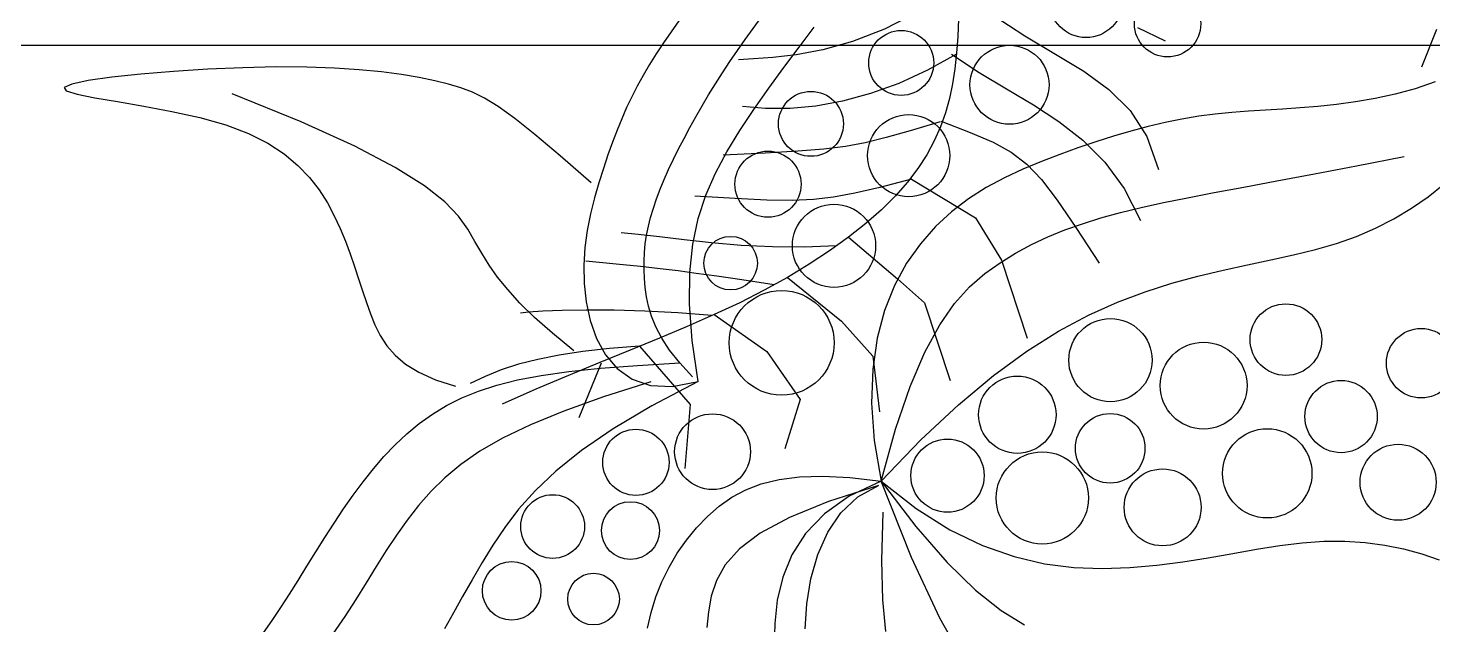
# Model space of a CAD drawing. Header units: millimetres. Extents: x -1030105 to 906887, y -616134 to 1220667.
# Drawn here: x -65617 to -64531, y 523046 to 523508 of the extents above; entities that cross this region are included whole.
import ezdxf
from ezdxf.enums import TextEntityAlignment as Align

# ---------------------------------------------------------------- set-up
doc = ezdxf.new("R2010")
doc.units = ezdxf.units.MM
doc.header["$MEASUREMENT"] = 0
for name, pattern in [('CENTER', [2, 1.25, -0.25, 0.25, -0.25]), ('DASH', [0.35, 0.25, -0.1]), ('DASHED', [0.75, 0.5, -0.25])]:
    doc.linetypes.add(name, pattern=pattern)
doc.layers.add('A-Furniture', color=143, linetype='Continuous')
doc.layers.add('A-Tree', color=98, linetype='Continuous')
doc.layers.add('A-Wall', color=6, linetype='Continuous', lineweight=9)
doc.styles.add('Arial_Bold', font='arialbd.ttf')

# ---------------------------------------------------------------- blocks, each defined once
blk = doc.blocks.new('FUR')
at = {"layer": 'A-Furniture', "color": 8, "linetype": 'DASH', "lineweight": 9, "ltscale": 1000, "const_width": 50}
blk.add_lwpolyline([(-33574.1, 38198), (0, 38211.9), (0, 0), (-7049.1, 0, -0.301139), (-23981.7, -18888.1), (-49064.4, -18888.1, -0.06125), (-52473.9, -15923.1), (-52473.9, -15923.1, -0.127608), (-56769, -7888.2), (-57047.1, -6235.4, -0.192422), (-53256, 9916.9), (-55726.5, 11649.1, -0.09221), (-52805.8, 17542.9, -0.095793), (-54512, 23938, -0.107717), (-53958, 28268.7, -0.228584), (-47025.8, 33492.2, 0.204549), (-42688.6, 36230.6, 0.131171), (-42047.5, 38025.4, -0.30354), (-39524.7, 41042.6, -0.327343)], format="xyb", close=True, dxfattribs=at)
at = {"layer": 'A-Furniture', "color": 8, "linetype": 'DASH', "ltscale": 50}
blk.add_open_spline([(-56447, -6097), (-55194.8, -4879.4), (-50278.9, -2284.6), (-42421.5, -5454.8), (-32732.5, -11254), (-23302, -9202), (-18024, -504.5), (-16595.5, 8921.5), (-19600.3, 15918.3), (-21321.2, 18705.6), (-21789.7, 19345)], degree=3, knots=[32574.726206, 32574.726206, 32574.726206, 32574.726206, 37697.741245, 48060.131859, 55585.251958, 69452.989742, 76151.422264, 84447.837047, 94470.773244, 98031.734889, 98031.734889, 98031.734889, 98031.734889], dxfattribs=at)
blk = doc.blocks.new('CAY8')
at = {"color": 0, "linetype": 'ByBlock'}
for p, q in [((-261.09, 206.39), (-245.35, 194.04)), ((-236.5, 198.3), (-236.12, 187.94)), ((-236.12, 187.94), (-236.37, 177.72)), ((-183.26, 178.74), (-187.04, 187.97)), ((-236.37, 177.72), (-237.13, 167.71)), ((-207.95, 149.37), (-205.62, 173.13)), ((-180.13, 169.26), (-183.26, 178.74)), ((-237.13, 167.71), (-238.31, 157.98)), ((-177.65, 159.53), (-180.13, 169.26)), ((-175.83, 149.55), (-177.65, 159.53)), ((-238.31, 157.98), (-239.79, 148.59)), ((-239.79, 148.59), (-241.49, 139.57)), ((-210.11, 128.31), (-207.95, 149.37)), ((-174.65, 139.32), (-175.83, 149.55)), ((-241.49, 139.57), (-243.31, 130.89)), ((-174.12, 128.84), (-174.65, 139.32)), ((-15.47, 125.23), (-10.23, 132.6)), ((-243.31, 130.89), (-245.22, 122.47)), ((-212.09, 109.65), (-210.11, 128.31)), ((-174.22, 118.11), (-174.12, 128.84)), ((-20.36, 117.37), (-15.47, 125.23)), ((-245.22, 122.47), (-247.14, 114.24)), ((-174.79, 107.07), (-174.22, 118.11)), ((-247.14, 114.24), (-249, 106.14)), ((-24.86, 109.02), (-20.36, 117.37)), ((-249, 106.14), (-250.76, 98.09)), ((-213.87, 93.1), (-212.09, 109.65)), ((-175.66, 95.68), (-174.79, 107.07)), ((-28.89, 100.15), (-24.86, 109.02)), ((-250.76, 98.09), (-252.33, 90.03)), ((-32.39, 90.76), (-28.89, 100.15)), ((-252.33, 90.03), (-253.68, 81.89)), ((-215.43, 78.34), (-213.87, 93.1)), ((-176.66, 83.89), (-175.66, 95.68)), ((-35.31, 80.83), (-32.39, 90.76)), ((-177.61, 71.66), (-176.66, 83.89)), ((-304.3, 65.52), (-294.06, 76.69)), ((-253.68, 81.89), (-254.73, 73.61)), ((-216.77, 65.09), (-215.43, 78.34)), ((-37.62, 70.35), (-35.31, 80.83)), ((-254.73, 73.61), (-255.5, 65.18)), ((-178.33, 58.92), (-177.61, 71.66)), ((-39.45, 59.38), (-37.62, 70.35)), ((-255.5, 65.18), (-256.01, 56.58)), ((-217.87, 53.03), (-216.77, 65.09)), ((-256.01, 56.58), (-256.28, 47.81)), ((-178.65, 45.63), (-178.33, 58.92)), ((-40.98, 47.95), (-39.45, 59.38)), ((-279.09, 43.29), (-266.13, 50.3)), ((-266.13, 50.3), (-251.48, 54.51)), ((-251.48, 54.51), (-234.29, 55.34)), ((-218.7, 41.88), (-217.87, 53.03)), ((-291.2, 34.05), (-279.09, 43.29)), ((-256.28, 47.81), (-256.32, 38.87)), ((-219.26, 31.36), (-218.7, 41.88)), ((-178.4, 31.74), (-178.65, 45.63)), ((-42.38, 36.11), (-40.98, 47.95)), ((-256.32, 38.87), (-256.15, 29.75)), ((-245.34, 31.13), (-230.13, 36.54)), ((-230.13, 36.54), (-212.62, 39.72)), ((-43.84, 23.9), (-42.38, 36.11)), ((-303.32, 23.16), (-291.2, 34.05)), ((-258.79, 23.89), (-245.34, 31.13)), ((-256.15, 29.75), (-255.8, 20.44)), ((-219.51, 21.36), (-219.26, 31.36)), ((-177.37, 17.18), (-178.4, 31.74)), ((-316.31, 11.2), (-303.32, 23.16)), ((-270.99, 15.2), (-258.79, 23.89)), ((-219.41, 11.78), (-219.51, 21.36)), ((-45.52, 11.39), (-43.84, 23.9)), ((-282.49, 5.48), (-270.99, 15.2)), ((-255.8, 20.44), (-255.28, 10.93)), ((-218.54, 8.22), (-198.28, 14.18)), ((-175.33, 1.76), (-177.37, 17.18)), ((-331, -1.25), (-316.31, 11.2)), ((-255.28, 10.93), (-254.58, 1.24)), ((-234.11, 3.3), (-218.54, 8.22)), ((-218.94, 2.56), (-219.41, 11.78)), ((-47.6, -1.4), (-45.52, 11.39)), ((-293.8, -4.89), (-282.49, 5.48)), ((-254.58, 1.24), (-253.58, -8.6)), ((-246.04, -1.23), (-234.11, 3.3)), ((-218.05, -6.4), (-218.94, 2.56)), ((-171.98, -14.7), (-175.33, 1.76)), ((-305.47, -15.51), (-293.8, -4.89)), ((-263.17, -11.67), (-255.37, -6.01)), ((-255.37, -6.01), (-246.04, -1.23)), ((-216.72, -15.18), (-218.05, -6.4)), ((-50.26, -14.41), (-47.6, -1.4)), ((-270.47, -18.87), (-263.17, -11.67)), ((-253.58, -8.6), (-252.12, -18.53)), ((-333.74, -17.73), (-325.47, -20.54)), ((-325.47, -20.54), (-317.81, -23.41)), ((-318.01, -25.97), (-305.47, -15.51)), ((-278.32, -28.22), (-270.47, -18.87)), ((-252.12, -18.53), (-250.07, -28.48)), ((-214.9, -23.87), (-216.72, -15.18)), ((-167.07, -32.4), (-171.98, -14.7)), ((-53.69, -27.6), (-50.26, -14.41)), ((-317.81, -23.41), (-310.65, -26.43)), ((-317.24, -23.7), (-313.76, -39.62)), ((-310.65, -26.43), (-303.88, -29.67)), ((-212.57, -32.55), (-214.9, -23.87)), ((-58.2, -40.89), (-53.69, -27.6)), ((-303.88, -29.67), (-297.38, -33.21)), ((-297.38, -33.21), (-291.15, -37.13)), ((-287.77, -40.39), (-278.32, -28.22)), ((-250.07, -28.48), (-247.27, -38.42)), ((-237.25, -37.75), (-213.6, -31.58)), ((-213.6, -31.58), (-173.19, -30.53)), ((-209.59, -41.32), (-212.57, -32.55)), ((-160.31, -51.56), (-167.07, -32.4)), ((-342.69, -35.37), (-339.24, -54.03)), ((-313.76, -39.62), (-311.65, -55.04)), ((-291.15, -37.13), (-285.17, -41.49)), ((-287.59, -40.95), (-287.61, -56.38)), ((-285.17, -41.49), (-279.44, -46.37)), ((-264.54, -62.65), (-237.25, -37.75)), ((-247.27, -38.42), (-243.56, -48.27)), ((-205.51, -50.35), (-209.59, -41.32)), ((-64.12, -54.24), (-58.2, -40.89)), ((-279.44, -46.37), (-273.96, -51.85)), ((-243.56, -48.27), (-238.81, -57.98)), ((-339.24, -54.03), (-337.9, -70.98)), ((-311.65, -55.04), (-310.82, -69.86)), ((-273.96, -51.85), (-268.71, -57.98)), ((-199.75, -59.8), (-205.51, -50.35)), ((-151.43, -72.35), (-160.31, -51.56)), ((-71.77, -67.59), (-64.12, -54.24)), ((-287.61, -56.38), (-287.81, -68.71)), ((-268.71, -57.98), (-263.7, -64.84)), ((-238.81, -57.98), (-232.85, -67.5)), ((-191.76, -69.85), (-199.75, -59.8)), ((-287.81, -68.71), (-288.35, -79.21)), ((-264.54, -62.65), (-265.19, -78.6)), ((-263.7, -64.84), (-258.92, -72.51)), ((-232.85, -67.5), (-225.55, -76.75)), ((-81.47, -80.86), (-71.77, -67.59)), ((-337.9, -70.98), (-338.18, -86.14)), ((-310.82, -69.86), (-311.18, -84)), ((-258.92, -72.51), (-254.38, -81.03)), ((-219.43, -83.31), (-204.38, -73.89)), ((-204.38, -73.89), (-163.97, -72.84)), ((-180.97, -80.69), (-191.76, -69.85)), ((-140.15, -94.99), (-151.43, -72.35)), ((-48.17, -81.26), (-38.03, -72.32)), ((-288.35, -79.21), (-289.43, -89.12)), ((-265.19, -78.6), (-265.94, -91.29)), ((-254.38, -81.03), (-250.07, -90.37)), ((-225.55, -76.75), (-216.77, -85.57)), ((-166.83, -92.49), (-180.97, -80.69)), ((-93.57, -94.01), (-81.47, -80.86)), ((-61.44, -90.46), (-48.17, -81.26)), ((-342.85, -96.9), (-350.12, -87.07)), ((-338.18, -86.14), (-339.58, -99.44)), ((-311.18, -84), (-312.65, -97.37)), ((-289.43, -89.12), (-291.21, -99.71)), ((-246.03, -100.5), (-219.43, -83.31)), ((-216.77, -85.57), (-206.4, -93.79)), ((-265.94, -91.29), (-267.04, -101.92)), ((-250.07, -90.37), (-246.03, -100.5)), ((-206.4, -93.79), (-194.3, -101.23)), ((-148.76, -105.42), (-166.83, -92.49)), ((-126.22, -119.67), (-140.15, -94.99)), ((-108.37, -106.96), (-93.57, -94.01)), ((-78.45, -99.92), (-61.44, -90.46)), ((-335.38, -106.97), (-342.85, -96.9)), ((-339.58, -99.44), (-341.6, -110.78)), ((-312.65, -97.37), (-315.14, -109.88)), ((-291.21, -99.71), (-293.87, -112.23)), ((-267.04, -101.92), (-268.77, -111.73)), ((-246.03, -100.5), (-242.28, -111.35)), ((-194.3, -101.23), (-180.35, -107.72)), ((-99.84, -109.65), (-78.45, -99.92)), ((-358.13, -115.96), (-362.15, -110.64)), ((-327.71, -117.08), (-335.38, -106.97)), ((-315.14, -109.88), (-318.57, -121.46)), ((-243.67, -107.32), (-247.54, -122.68)), ((-207.41, -115.66), (-186.46, -105.83)), ((-186.46, -105.83), (-159.25, -110.58)), ((-180.35, -107.72), (-164.44, -113.07)), ((-126.22, -119.67), (-148.76, -105.42)), ((-126.22, -119.67), (-108.37, -106.96)), ((-126.22, -119.67), (-99.84, -109.65)), ((-27.6, -105.52), (-53.28, -111.28)), ((-354.06, -121.26), (-358.13, -115.96)), ((-341.6, -110.78), (-343.74, -120.09)), ((-319.86, -127.05), (-327.71, -117.08)), ((-293.87, -112.23), (-297.59, -127.93)), ((-268.77, -111.73), (-271.38, -121.94)), ((-242.28, -111.35), (-238.83, -122.88)), ((-235.71, -135.05), (-207.41, -115.66)), ((-164.44, -113.07), (-146.44, -117.11)), ((-146.44, -117.11), (-126.22, -119.67)), ((-85.8, -116.06), (-126.22, -119.67)), ((-53.28, -111.28), (-85.8, -116.06)), ((-349.95, -126.5), (-354.06, -121.26)), ((-343.74, -120.09), (-345.5, -127.3)), ((-318.57, -121.46), (-322.84, -132.02)), ((-271.38, -121.94), (-275.16, -133.79)), ((-247.54, -122.68), (-252.21, -137.74)), ((-238.83, -122.88), (-235.71, -135.05)), ((-132.32, -133.85), (-126.22, -119.67)), ((-126.22, -119.67), (-123.57, -136.79)), ((-124.5, -121.56), (-124.05, -147.43)), ((-122.14, -132.91), (-124.5, -121.56)), ((-111.34, -123.13), (-88.74, -130.72)), ((-345.78, -131.64), (-349.95, -126.5)), ((-311.81, -136.68), (-319.86, -127.05)), ((-297.59, -127.93), (-302.53, -148.07)), ((-88.74, -130.72), (-70, -135.82)), ((-341.57, -136.67), (-345.78, -131.64)), ((-337.32, -141.58), (-341.57, -136.67)), ((-303.58, -145.78), (-311.81, -136.68)), ((-275.16, -133.79), (-280.35, -148.49)), ((-252.21, -137.74), (-257.39, -152.24)), ((-235.71, -135.05), (-232.94, -147.8)), ((-136.82, -146.42), (-132.32, -133.85)), ((-123.57, -136.79), (-118.77, -151.05)), ((-117.03, -143.08), (-122.14, -132.91)), ((-70, -135.82), (-54.64, -138.78)), ((-333.06, -146.37), (-337.32, -141.58)), ((-234.12, -142.37), (-240.93, -156.82)), ((-109.65, -152.07), (-117.03, -143.08)), ((-372.31, -149.92), (-368.22, -155.19)), ((-328.79, -151.02), (-333.06, -146.37)), ((-324.52, -155.54), (-328.79, -151.02)), ((-295.1, -154.2), (-303.58, -145.78)), ((-280.35, -148.49), (-287.24, -167.27)), ((-257.39, -152.24), (-262.76, -165.9)), ((-232.94, -147.8), (-230.53, -161.1)), ((-203.62, -155.2), (-176.32, -146.33)), ((-176.32, -146.33), (-155.08, -160.58)), ((-139.84, -157.59), (-136.82, -146.42)), ((-124.05, -147.43), (-122.05, -168.01)), ((-118.77, -151.05), (-112.15, -162.75)), ((-100.48, -159.89), (-109.65, -152.07)), ((-368.22, -155.19), (-364.09, -160.31)), ((-320.27, -159.91), (-324.52, -155.54)), ((-286.07, -161.88), (-295.1, -154.2)), ((-240.93, -156.82), (-246.25, -168.19)), ((-228.49, -174.89), (-203.62, -155.2)), ((-141.51, -167.56), (-139.84, -157.59)), ((-364.09, -160.31), (-359.93, -165.25)), ((-359.93, -165.25), (-355.75, -169.98)), ((-316.04, -164.13), (-320.27, -159.91)), ((-311.84, -168.19), (-316.04, -164.13)), ((-276.1, -168.81), (-286.07, -161.88)), ((-262.76, -165.9), (-268.04, -178.49)), ((-230.53, -161.1), (-228.49, -174.89)), ((-112.15, -162.75), (-104.03, -172.19)), ((-90.03, -166.55), (-100.48, -159.89)), ((-355.75, -169.98), (-351.55, -174.5)), ((-307.68, -172.08), (-311.84, -168.19)), ((-303.55, -175.78), (-307.68, -172.08)), ((-264.82, -174.98), (-276.1, -168.81)), ((-246.25, -168.19), (-250.54, -177.48)), ((-141.96, -176.54), (-141.51, -167.56)), ((-122.05, -168.01), (-118.71, -184.01)), ((-104.03, -172.19), (-94.76, -179.68)), ((-78.79, -172.04), (-90.03, -166.55)), ((-67.23, -176.37), (-78.79, -172.04)), ((-351.55, -174.5), (-347.33, -178.79)), ((-347.33, -178.79), (-343.05, -182.89)), ((-299.46, -179.29), (-303.55, -175.78)), ((-295.4, -182.59), (-299.46, -179.29)), ((-268.04, -178.49), (-272.92, -189.72)), ((-251.87, -180.39), (-264.82, -174.98)), ((-250.54, -177.48), (-254.24, -185.69)), ((-228.36, -175.91), (-234.48, -191.7)), ((-228.49, -174.89), (-226.72, -189.2)), ((-141.32, -184.72), (-141.96, -176.54)), ((-94.76, -179.68), (-84.67, -185.51)), ((-343.05, -182.89), (-338.67, -186.86)), ((-338.67, -186.86), (-334.12, -190.74)), ((-291.38, -185.66), (-295.4, -182.59)), ((-287.39, -188.5), (-291.38, -185.66)), ((-254.24, -185.69), (-257.78, -193.83)), ((-236.87, -185), (-251.87, -180.39)), ((-219.44, -188.82), (-236.87, -185)), ((-139.72, -192.33), (-141.32, -184.72)), ((-118.71, -184.01), (-114.23, -196.11)), ((-84.67, -185.51), (-74.08, -189.99)), ((-334.12, -190.74), (-329.35, -194.59)), ((-283.44, -191.09), (-287.39, -188.5)), ((-279.52, -193.41), (-283.44, -191.09)), ((-275.61, -195.49), (-279.52, -193.41)), ((-272.92, -189.72), (-277.1, -199.34)), ((-234.48, -191.7), (-239.93, -207.02)), ((-226.72, -189.2), (-225.14, -204.06)), ((-199.22, -191.82), (-219.44, -188.82)), ((-200.5, -204.77), (-199.22, -191.82)), ((-199.22, -191.82), (-194.2, -217.26)), ((-137.29, -199.55), (-139.72, -192.33)), ((-74.08, -189.99), (-63.34, -193.42)), ((-329.35, -194.59), (-324.32, -198.45)), ((-324.32, -198.45), (-318.97, -202.38)), ((-277.1, -199.34), (-280.29, -207.09)), ((-271.69, -197.34), (-275.61, -195.49)), ((-267.73, -198.96), (-271.69, -197.34)), ((-263.71, -200.38), (-267.73, -198.96)), ((-259.6, -201.6), (-263.71, -200.38)), ((-257.78, -193.83), (-261.61, -202.9)), ((-224.12, -214.49), (-189.42, -198.92)), ((-210.53, -197.95), (-218.08, -200.92)), ((-215.39, -218.27), (-210.53, -197.95)), ((-202.14, -193.89), (-210.53, -197.95)), ((-189.42, -198.92), (-159.99, -210.5)), ((-134.14, -206.56), (-137.29, -199.55)), ((-114.23, -196.11), (-108.81, -205.01)), ((-318.97, -202.38), (-313.25, -206.43)), ((-313.25, -206.43), (-307.12, -210.62)), ((-261.61, -202.9), (-266.18, -213.89)), ((-255.38, -202.65), (-259.6, -201.6)), ((-251.03, -203.54), (-255.38, -202.65)), ((-246.51, -204.25), (-251.03, -203.54)), ((-241.73, -204.68), (-246.51, -204.25)), ((-239.93, -207.02), (-244.69, -221.44)), ((-236.6, -204.69), (-241.73, -204.68)), ((-231.01, -204.16), (-236.6, -204.69)), ((-224.87, -202.94), (-231.01, -204.16)), ((-225.14, -204.06), (-223.62, -219.5)), ((-218.08, -200.92), (-224.87, -202.94)), ((-204.11, -214.98), (-200.5, -204.77)), ((-130.34, -213.35), (-134.14, -206.56)), ((-108.81, -205.01), (-102.66, -211.43)), ((-308.13, -214.23), (-325.34, -225.1)), ((-307.12, -210.62), (-300.56, -214.84)), ((-266.18, -213.89), (-271.93, -227.82)), ((-224.12, -214.49), (-227.24, -229.03)), ((-205.62, -214.23), (-205.26, -238.68)), ((-125.95, -219.86), (-130.34, -213.35)), ((-102.66, -211.43), (-95.98, -216.04)), ((-300.56, -214.84), (-293.6, -218.96)), ((-293.6, -218.96), (-286.22, -222.86)), ((-244.69, -221.44), (-248.7, -234.57)), ((-223.62, -219.5), (-222.08, -235.55)), ((-219.26, -236.02), (-215.39, -218.27)), ((-209.63, -222.71), (-204.11, -214.98)), ((-194.2, -217.26), (-188.78, -238.71)), ((-121, -226.06), (-125.95, -219.86)), ((-95.98, -216.04), (-88.97, -219.56)), ((-88.97, -219.56), (-81.8, -222.57)), ((-325.34, -225.1), (-338.91, -233.97)), ((-286.22, -222.86), (-278.42, -226.38)), ((-278.42, -226.38), (-270.22, -229.41)), ((-224.92, -231.8), (-216.7, -228.23)), ((-216.7, -228.23), (-209.63, -222.71)), ((-115.55, -231.9), (-121, -226.06)), ((-338.91, -233.97), (-349.38, -241.24)), ((-270.22, -229.41), (-261.62, -231.81)), ((-261.62, -231.81), (-252.61, -233.43)), ((-252.61, -233.43), (-243.26, -234.14)), ((-248.7, -234.57), (-251.92, -246)), ((-243.26, -234.14), (-233.9, -233.68)), ((-233.9, -233.68), (-224.92, -231.8)), ((-227.24, -229.03), (-229.61, -242.08)), ((-221.46, -235), (-198.9, -253.35)), ((-109.66, -237.33), (-115.55, -231.9)), ((-349.38, -241.24), (-357.32, -247.31)), ((-229.61, -242.08), (-231.29, -253.82)), ((-222.2, -251.51), (-219.26, -236.02)), ((-222.08, -235.55), (-220.39, -252.23)), ((-205.26, -238.68), (-204.18, -259.53)), ((-188.78, -238.71), (-183.01, -256.67)), ((-103.36, -242.3), (-109.66, -237.33)), ((-357.32, -247.31), (-363.28, -252.57)), ((-251.92, -246), (-254.33, -255.32)), ((-231.25, -246.24), (-242.55, -253.85)), ((-96.71, -246.77), (-103.36, -242.3)), ((-89.75, -250.7), (-96.71, -246.77)), ((-363.28, -252.57), (-367.82, -257.44)), ((-254.33, -255.32), (-255.88, -262.12)), ((-242.55, -253.85), (-252.55, -260.01)), ((-231.29, -253.82), (-232.29, -264.45)), ((-224.26, -265.05), (-222.2, -251.51)), ((-220.39, -252.23), (-218.46, -269.58)), ((-371.5, -262.31), (-374.87, -267.58)), ((-367.82, -257.44), (-371.5, -262.31)), ((-252.55, -260.01), (-261.46, -264.91)), ((-255.88, -262.12), (-256.53, -265.99)), ((-204.18, -259.53), (-202.43, -277.21)), ((-183.01, -256.67), (-176.96, -271.65)), ((-374.87, -267.58), (-378.39, -273.6)), ((-269.49, -268.75), (-276.85, -271.73)), ((-261.46, -264.91), (-269.49, -268.75)), ((-232.29, -264.45), (-232.67, -274.17)), ((-225.5, -276.93), (-224.26, -265.05)), ((-218.46, -269.58), (-216.18, -287.63)), ((-378.39, -273.6), (-382.14, -280.52)), ((-290.36, -275.88), (-296.92, -277.45)), ((-283.73, -274.04), (-290.36, -275.88)), ((-276.85, -271.73), (-283.73, -274.04)), ((-232.67, -274.17), (-232.45, -283.15)), ((-176.96, -271.65), (-170.67, -284.15)), ((-382.14, -280.52), (-386.07, -288.44)), ((-311.16, -281.62), (-319.87, -286.05)), ((-303.69, -279.08), (-311.16, -281.62)), ((-296.92, -277.45), (-303.69, -279.08)), ((-232.45, -283.15), (-231.68, -291.6)), ((-225.97, -287.46), (-225.5, -276.93)), ((-202.43, -277.21), (-200.05, -292.16)), ((-386.07, -288.44), (-390.15, -297.46)), ((-319.87, -286.05), (-330.36, -293.36)), ((-225.74, -296.96), (-225.97, -287.46)), ((-170.67, -284.15), (-164.19, -294.68)), ((-390.15, -297.46), (-394.37, -307.68)), ((-330.36, -293.36), (-343.17, -304.53)), ((-231.68, -291.6), (-230.39, -299.7)), ((-224.84, -305.73), (-225.74, -296.96)), ((-200.05, -292.16), (-197.09, -304.82)), ((-164.19, -294.68), (-157.59, -303.75)), ((-157.59, -303.75), (-150.9, -311.87)), ((-394.37, -307.68), (-398.67, -319.2)), ((-343.17, -304.53), (-358.86, -320.56)), ((-237.19, -315.66), (-231.25, -307.06)), ((-223.35, -314.03), (-224.84, -305.73)), ((-197.09, -304.82), (-193.57, -315.63)), ((-243.01, -322.39), (-237.19, -315.66)), ((-221.29, -321.95), (-223.35, -314.03)), ((-193.57, -315.63), (-189.55, -325.03)), ((-150.9, -311.87), (-144.19, -319.45)), ((-398.67, -319.2), (-403.04, -332.12)), ((-358.86, -320.56), (-377.97, -342.41)), ((-248.75, -327.49), (-243.01, -322.39)), ((-218.71, -329.54), (-221.29, -321.95)), ((-189.55, -325.03), (-185.07, -333.47)), ((-144.19, -319.45), (-137.51, -326.65)), ((-403.04, -332.12), (-407.44, -346.55)), ((-260.12, -333.77), (-254.44, -331.21)), ((-254.44, -331.21), (-248.75, -327.49)), ((-215.64, -336.84), (-218.71, -329.54)), ((-137.51, -326.65), (-130.9, -333.53)), ((-328.96, -340.14), (-322.02, -339.13)), ((-322.02, -339.13), (-315.24, -338.44)), ((-315.24, -338.44), (-308.59, -338)), ((-308.59, -338), (-302.09, -337.74)), ((-302.09, -337.74), (-295.73, -337.58)), ((-295.73, -337.58), (-289.5, -337.44)), ((-289.5, -337.44), (-283.4, -337.25)), ((-283.4, -337.25), (-277.43, -336.94)), ((-277.43, -336.94), (-271.58, -336.4)), ((-271.58, -336.4), (-265.83, -335.42)), ((-265.83, -335.42), (-260.12, -333.77)), ((-212.11, -343.91), (-215.64, -336.84)), ((-185.07, -333.47), (-180.16, -341.33)), ((-130.9, -333.53), (-124.44, -340.14)), ((-377.97, -342.41), (-401.03, -371.09)), ((-350.51, -346.39), (-343.23, -343.59)), ((-343.23, -343.59), (-336.03, -341.57)), ((-336.03, -341.57), (-328.96, -340.14)), ((-208.18, -350.78), (-212.11, -343.91)), ((-180.16, -341.33), (-174.88, -348.79)), ((-124.44, -340.14), (-118.16, -346.56)), ((-407.44, -346.55), (-411.81, -362.42)), ((-365.22, -355.06), (-357.85, -350.15)), ((-357.85, -350.15), (-350.51, -346.39)), ((-203.87, -357.52), (-208.18, -350.78)), ((-174.88, -348.79), (-169.26, -355.97)), ((-372.58, -361.3), (-365.22, -355.06)), ((-199.22, -364.15), (-203.87, -357.52)), ((-169.26, -355.97), (-163.38, -362.99)), ((-411.81, -362.42), (-416.01, -379.07)), ((-379.9, -369.07), (-372.58, -361.3)), ((-194.27, -370.73), (-199.22, -364.15)), ((-163.38, -362.99), (-157.27, -369.96)), ((-387.15, -378.56), (-379.9, -369.07)), ((-189.09, -377.25), (-194.27, -370.73)), ((-157.27, -369.96), (-150.98, -377.03)), ((-416.01, -379.07), (-419.86, -395.68)), ((-394.28, -389.77), (-387.15, -378.56)), ((-183.73, -383.71), (-189.09, -377.25)), ((-150.98, -377.03), (-144.57, -384.3)), ((-178.26, -390.1), (-183.73, -383.71)), ((-144.57, -384.3), (-138.09, -391.9)), ((-401.15, -402.03), (-394.28, -389.77)), ((-172.74, -396.41), (-178.26, -390.1)), ((-138.09, -391.9), (-131.59, -400.01)), ((-419.86, -395.68), (-423.19, -411.44)), ((-167.23, -402.64), (-172.74, -396.41)), ((-407.59, -414.47), (-401.15, -402.03)), ((-161.8, -408.79), (-167.23, -402.64)), ((-423.19, -411.44), (-425.81, -425.52)), ((-413.45, -426.24), (-407.59, -414.47)), ((-156.51, -414.84), (-161.8, -408.79)), ((-151.41, -420.8), (-156.51, -414.84)), ((-146.54, -426.71), (-151.41, -420.8)), ((-425.81, -425.52), (-427.56, -437.11)), ((-418.55, -436.49), (-413.45, -426.24)), ((-141.96, -432.62), (-146.54, -426.71)), ((-427.56, -437.11), (-428.26, -445.38)), ((-422.74, -444.36), (-418.55, -436.49)), ((-428.26, -445.38), (-427.73, -449.52)), ((-427.73, -449.52), (-425.85, -448.99)), ((-425.85, -448.99), (-422.74, -444.36))]:
    blk.add_line(p, q, dxfattribs=at)
for centre, radius in [((-105.58, 151.95), 17.15), ((-52.61, 124.22), 18.74), ((-91.71, 106.57), 17.83), ((-135.85, 91.45), 17.65), ((-301.73, 80.29), 16.32), ((-75.31, 63.72), 22.01), ((-324.15, 45.08), 18.12), ((-125.76, 46.07), 21.4), ((-74.05, 9.52), 18.95), ((-150.98, 5.74), 20.52), ((-295.32, -2.94), 19.47), ((-109.36, -6.87), 17.14), ((-138.37, -45.94), 19.07), ((-95.49, -45.94), 22.72), ((-320.95, -50.96), 16.01), ((-276.1, -60.56), 20.25), ((-119.45, -87.53), 18.05), ((-304.93, -102.18), 16.01), ((-244.07, -108.58), 20.51), ((-282.51, -130.99), 16.32), ((-205.62, -147), 25.83), ((-250.47, -159.8), 13.2), ((-163.98, -195.02), 18.67), ((-169.77, -232.71), 16.32), ((-138.32, -244.93), 14.26), ((-111.18, -272.05), 12.72), ((-151.24, -281.09), 15.71), ((-126.69, -309.5), 14.44)]:
    blk.add_circle(centre, radius, dxfattribs=at)
blk = doc.blocks.new('CÂY')
at = {"layer": 'A-Tree', "color": 8, "ltscale": 10, "xscale": 1.569782766103745, "yscale": 1.569782766103745, "zscale": 1.569782766103745, "rotation": 286.6775694385078}
blk.add_blockref('CAY8', (24472.6, 13910.1), dxfattribs=at)
blk = doc.blocks.new('BỐ TRÍ LAY OUT')
at = {"layer": 'A-Furniture', "color": 3}
for name, p in [('CÂY', (4286.8, 4469.3)), ('FUR', (48783.7, 18654.7))]:
    blk.add_blockref(name, p, dxfattribs=at)
blk = doc.blocks.new('*U1486')
at = {"color": 8, "linetype": 'CENTER', "ltscale": 500}
blk.add_line((-6392.643, 7811.8176), (-6055.4829, 7811.8176), dxfattribs=at)
at = {"style": 'Arial_Bold'}
blk.add_attdef('TRUC', text='', height=2.5, dxfattribs=at).set_placement((-6401.9478, 7811.8176), align=Align.MIDDLE_CENTER)
blk = doc.blocks.new('TRỤC')
at = {"color": 0, "xscale": 199.9999999999901, "yscale": 199.9999999999901, "zscale": 199.9999999999901}
blk.add_blockref('*U1486', (1270336.3, -1543463.3), dxfattribs=at)
blk = doc.blocks.new('TƯỜNG KIẾN TRÚC')
at = {"color": 0}
blk.add_lwpolyline([(-13294, -50511.8, -0.139714), (-24013.9, -56850), (-48987.6, -56850, -0.061383), (-52398.1, -53852.1), (-52584.9, -54018.3, 0.062414), (-49064.4, -57100), (-23981.7, -57100, 0.301139), (-7049.1, -38211.9), (-6893.2, -38213.8), (-6893.2, -37813.8), (-7246.3, -37813.8, -0.156409), (-13157, -50366.1)], format="xyb", close=True, dxfattribs=at)
blk = doc.blocks.new('KIẾN TRÚC')
h = blk.add_hatch(color=9)
h.dxf.hatch_style = 1
edge = h.paths.add_edge_path(flags=16)
edge.add_line((62282, 27412), (55232.8, 27412))
edge.add_arc((32545.5, 30716.7), 22926.7, 284.53695, 351.71258, ccw=False)
edge.add_line((38300.2, 8523.9), (13217.5, 8523.9))
edge.add_arc((23753.1, 24110.8), 18813.6, 227.76772, 235.9443, ccw=False)
edge.add_arc((7788.8, 12733.4), 4187, 236.059, 322.4361, ccw=False)
edge.add_arc((13873.6, 18503.3), 12505.3, 190.83274, 227.66057, ccw=False)
edge.add_arc((25477.5, 20792.2), 24332.7, 180.68322, 190.99113, ccw=False)
edge.add_arc((3282.9, 20557.2), 2137.1, 101.0808, 181.4794, ccw=False)
edge.add_line((2872.2, 22654.5), (4986.1, 23013.1))
edge.add_arc((28039.7, 24288.4), 23088.9, 153.20143, 183.1663, ccw=False)
edge.add_arc((10232.3, 40544.6), 6483.1, 182.84011, 244.39627, ccw=False)
edge.add_arc((-6425, 39970.9), 10185.3, 1.42081, 26.70696)
edge.add_arc((10590.6, 49414.3), 9292.7, 144.71332, 211.57549, ccw=False)
edge.add_arc((-12326.2, 64090.2), 17935.6, 328.73754, 356.18995)
edge.add_arc((16735.3, 62308.6), 11181, 84.12439, 176.97619, ccw=False)
edge.add_arc((20709, 99752.5), 26473.2, 263.86537, 288.48696)
edge.add_arc((35667.4, 54479.7), 21207.1, 73.35107, 108.03024, ccw=False)
edge.add_arc((44765.5, 84516.2), 10177.4, 252.72587, 285.71301)
edge.add_arc((49659, 68416), 6655.6, 49.49954, 108.73112, ccw=False)
edge.add_arc((48035, 66009.8), 9545.5, -2.32883, 51.46764, ccw=False)
edge.add_line((57572.7, 65622), (49483.5, 65623.9))
edge.add_line((49483.5, 65623.9), (62282, 65623.9))
edge.add_line((62282, 65623.9), (62282, 27412))
h.paths.add_polyline_path([(0, 77895.5), (64428.5, 77895.5), (64428.5, -0.6), (-1.8, 0.6)])
at = {"color": 3}
blk.add_blockref('TRỤC', (5188.8, 8718.3), dxfattribs=at)
at = {"layer": 'A-Wall'}
blk.add_blockref('TƯỜNG KIẾN TRÚC', (62285.8, 65615.6), dxfattribs=at)

msp = doc.modelspace()

# ---------------------------------------------------------------- linework, layer by layer
at = {"color": 1, "linetype": 'DASHED', "ltscale": 1000, "const_width": 50}
msp.add_lwpolyline([(-95670.364, 506057.713, -0.19761791), (-98776.491, 504407.853, -0.19338508), (-101327.467, 505136.268, -0.16208929), (-105187.325, 512029.486, -0.0450071), (-105631.937, 516378.538, -0.3659413), (-103906.296, 518530.956), (-101743.903, 518897.849, -0.13573939), (-99338.882, 530570.34, -0.27501789), (-103021.373, 536099.914, 0.1107815), (-104104.837, 540424.903, -0.30031009), (-103773.282, 550658.847, 0.12035997), (-101208.65, 558774.911, -0.42886811), (-88898.579, 569307.403, 0.10784716), (-77675.159, 570521.933, -0.15248199), (-65035.161, 570674.305, 0.14493581), (-59256.799, 570595.58, -0.2643588), (-52796.995, 569353.41, -0.2237263), (-49205.795, 561498.47), (-44496.55, 561500.412), (-44496.55, 523288.529), (-51545.676, 523288.529, -0.30113937), (-68478.283, 504400.412), (-93560.982, 504400.412, -0.03627546), (-95670.364, 506057.713)], format="xyb", dxfattribs=at)
msp.add_lwpolyline([(-78070.666, 561486.566), (-44496.55, 561500.412), (-44496.55, 523288.529), (-51545.676, 523288.529, -0.30113937), (-68478.283, 504400.412), (-93560.982, 504400.412, -0.06124952), (-96970.494, 507365.397), (-95985.651, 508253.635, -0.17890946), (-99393.282, 517053.103), (-101543.616, 517053.103, -0.19242185), (-97752.581, 533205.454), (-100223.075, 534937.652, -0.09220963), (-97302.392, 540831.467, -0.09579334), (-99008.59, 547226.545, -0.10771694), (-98454.523, 551557.212, -0.22858398), (-91522.399, 556780.696, 0.20454906), (-87185.16, 559519.141, 0.13117088), (-86544.06, 561313.973, -0.30353982), (-84021.212, 564331.088, -0.32734256)], format="xyb", close=True, dxfattribs=at)

# ---------------------------------------------------------------- block references
at = {"color": 3}
for name, p in [('KIẾN TRÚC', (-106778.5, 495876.5)), ('BỐ TRÍ LAY OUT', (-93480.293, 504642.113))]:
    msp.add_blockref(name, p, dxfattribs=at)

doc.saveas('drawing.dxf')
